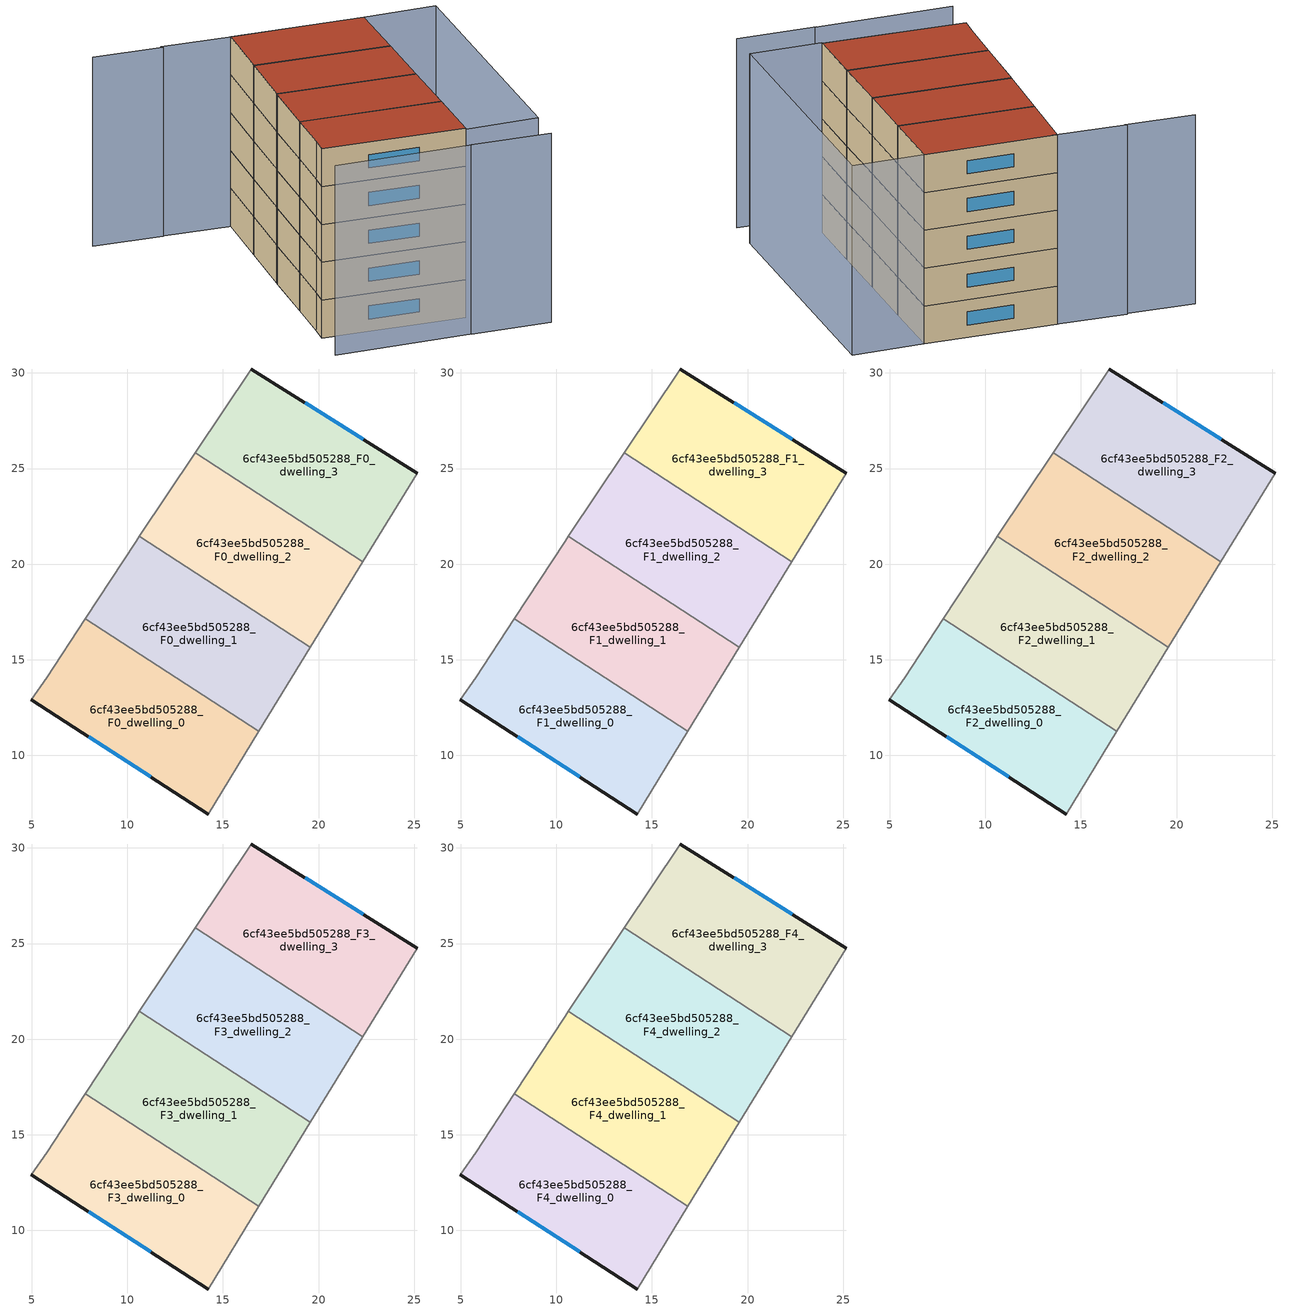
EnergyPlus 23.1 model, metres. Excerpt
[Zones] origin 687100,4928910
6cf43ee5bd505288_F0_dwelling_0
 floor ground (EU_floor_Construction): 16.88,11.26 14.22,6.92 4.98,12.91 5.78,14.06 7.8,17.14 z0
 wall outside (EU_wall_Construction): 4.98,12.91 14.22,6.92 z0:3
 wall adiabatic (EU_wall_Construction): 7.8,17.14 5.78,14.06 4.98,12.91 / 14.22,6.92 16.88,11.26 z0:3
 wall to 6cf43ee5bd505288_F0_dwelling_1 (EU_wall_Construction): 16.88,11.26 7.79,17.14 z0:3
 window (EU_Window_Construction): 7.98,10.96 11.21,8.87 z0.98:2.02
6cf43ee5bd505288_F0_dwelling_1
 floor ground (EU_floor_Construction): 19.57,15.66 16.88,11.26 7.8,17.14 10.46,21.2 10.62,21.45 z0
 wall adiabatic (EU_wall_Construction): 10.62,21.45 10.46,21.2 7.8,17.14 / 16.88,11.26 19.57,15.66 z0:3
 wall to 6cf43ee5bd505288_F0_dwelling_2 (EU_wall_Construction): 19.57,15.66 10.62,21.45 z0:3
6cf43ee5bd505288_F0_dwelling_2
 floor ground (EU_floor_Construction): 22.32,20.13 19.57,15.66 10.62,21.45 13.54,25.82 z0
 wall adiabatic (EU_wall_Construction): 19.57,15.66 22.32,20.13 / 13.54,25.82 10.62,21.45 z0:3
 wall to 6cf43ee5bd505288_F0_dwelling_3 (EU_wall_Construction): 22.32,20.13 13.54,25.82 z0:3
6cf43ee5bd505288_F0_dwelling_3
 floor ground (EU_floor_Construction): 25.16,24.76 22.32,20.13 13.54,25.82 16.48,30.21 z0
 wall outside (EU_wall_Construction): 25.16,24.76 16.48,30.21 z0:3
 wall adiabatic (EU_wall_Construction): 22.32,20.13 25.16,24.76 / 16.48,30.21 13.54,25.82 z0:3
 window (EU_Window_Construction): 22.33,26.53 19.3,28.44 z0.98:2.02
6cf43ee5bd505288_F1_dwelling_0
 floor to 6cf43ee5bd505288_F0_dwelling_0 (EU_floor_Construction): 16.88,11.26 14.22,6.92 4.98,12.91 5.78,14.06 7.79,17.14 z3
 wall outside (EU_wall_Construction): 4.98,12.91 14.22,6.92 z3:6
 wall adiabatic (EU_wall_Construction): 7.8,17.14 5.78,14.06 4.98,12.91 / 14.22,6.92 16.88,11.26 z3:6
 wall to 6cf43ee5bd505288_F1_dwelling_1 (EU_wall_Construction): 16.88,11.26 7.79,17.14 z3:6
 window (EU_Window_Construction): 7.98,10.96 11.21,8.87 z3.98:5.02
6cf43ee5bd505288_F1_dwelling_1
 floor to 6cf43ee5bd505288_F0_dwelling_1 (EU_floor_Construction): 19.57,15.66 16.88,11.26 7.79,17.14 10.46,21.2 10.62,21.45 z3
 wall adiabatic (EU_wall_Construction): 10.62,21.45 10.46,21.2 7.8,17.14 / 16.88,11.26 19.57,15.66 z3:6
 wall to 6cf43ee5bd505288_F1_dwelling_2 (EU_wall_Construction): 19.57,15.66 10.62,21.45 z3:6
6cf43ee5bd505288_F1_dwelling_2
 floor to 6cf43ee5bd505288_F0_dwelling_2 (EU_floor_Construction): 22.32,20.13 19.57,15.66 10.62,21.45 13.54,25.82 z3
 wall adiabatic (EU_wall_Construction): 19.57,15.66 22.32,20.13 / 13.54,25.82 10.62,21.45 z3:6
 wall to 6cf43ee5bd505288_F1_dwelling_3 (EU_wall_Construction): 22.32,20.13 13.54,25.82 z3:6
6cf43ee5bd505288_F1_dwelling_3
 floor to 6cf43ee5bd505288_F0_dwelling_3 (EU_floor_Construction): 25.15,24.76 22.32,20.13 13.54,25.82 16.48,30.21 z3
 wall outside (EU_wall_Construction): 25.16,24.76 16.48,30.21 z3:6
 wall adiabatic (EU_wall_Construction): 22.32,20.13 25.16,24.76 / 16.48,30.21 13.54,25.82 z3:6
 window (EU_Window_Construction): 22.33,26.53 19.3,28.44 z3.98:5.02
6cf43ee5bd505288_F2_dwelling_0
 floor to 6cf43ee5bd505288_F1_dwelling_0 (EU_floor_Construction): 16.88,11.26 14.22,6.92 4.98,12.91 5.78,14.06 7.79,17.14 z6
 wall outside (EU_wall_Construction): 4.98,12.91 14.22,6.92 z6:9
 wall adiabatic (EU_wall_Construction): 7.8,17.14 5.78,14.06 4.98,12.91 / 14.22,6.92 16.88,11.26 z6:9
 wall to 6cf43ee5bd505288_F2_dwelling_1 (EU_wall_Construction): 16.88,11.26 7.79,17.14 z6:9
 window (EU_Window_Construction): 7.98,10.96 11.21,8.87 z6.98:8.02
6cf43ee5bd505288_F2_dwelling_1
 floor to 6cf43ee5bd505288_F1_dwelling_1 (EU_floor_Construction): 19.57,15.66 16.88,11.26 7.79,17.14 10.46,21.2 10.62,21.45 z6
 wall adiabatic (EU_wall_Construction): 10.62,21.45 10.46,21.2 7.8,17.14 / 16.88,11.26 19.57,15.66 z6:9
 wall to 6cf43ee5bd505288_F2_dwelling_2 (EU_wall_Construction): 19.57,15.66 10.62,21.45 z6:9
6cf43ee5bd505288_F2_dwelling_2
 floor to 6cf43ee5bd505288_F1_dwelling_2 (EU_floor_Construction): 22.32,20.13 19.57,15.66 10.62,21.45 13.54,25.82 z6
 wall adiabatic (EU_wall_Construction): 19.57,15.66 22.32,20.13 / 13.54,25.82 10.62,21.45 z6:9
 wall to 6cf43ee5bd505288_F2_dwelling_3 (EU_wall_Construction): 22.32,20.13 13.54,25.82 z6:9
6cf43ee5bd505288_F2_dwelling_3
 floor to 6cf43ee5bd505288_F1_dwelling_3 (EU_floor_Construction): 25.15,24.76 22.32,20.13 13.54,25.82 16.48,30.21 z6
 wall outside (EU_wall_Construction): 25.16,24.76 16.48,30.21 z6:9
 wall adiabatic (EU_wall_Construction): 22.32,20.13 25.16,24.76 / 16.48,30.21 13.54,25.82 z6:9
 window (EU_Window_Construction): 22.33,26.53 19.3,28.44 z6.98:8.02
6cf43ee5bd505288_F3_dwelling_0
 floor to 6cf43ee5bd505288_F2_dwelling_0 (EU_floor_Construction): 16.88,11.26 14.22,6.92 4.98,12.91 5.78,14.06 7.79,17.14 z9
 wall outside (EU_wall_Construction): 4.98,12.91 14.22,6.92 z9:12
 wall adiabatic (EU_wall_Construction): 7.8,17.14 5.78,14.06 4.98,12.91 / 14.22,6.92 16.88,11.26 z9:12
 wall to 6cf43ee5bd505288_F3_dwelling_1 (EU_wall_Construction): 16.88,11.26 7.79,17.14 z9:12
 window (EU_Window_Construction): 7.98,10.96 11.21,8.87 z9.98:11.02
6cf43ee5bd505288_F3_dwelling_1
 floor to 6cf43ee5bd505288_F2_dwelling_1 (EU_floor_Construction): 19.57,15.66 16.88,11.26 7.79,17.14 10.46,21.2 10.62,21.45 z9
 wall adiabatic (EU_wall_Construction): 10.62,21.45 10.46,21.2 7.8,17.14 / 16.88,11.26 19.57,15.66 z9:12
 wall to 6cf43ee5bd505288_F3_dwelling_2 (EU_wall_Construction): 19.57,15.66 10.62,21.45 z9:12
6cf43ee5bd505288_F3_dwelling_2
 floor to 6cf43ee5bd505288_F2_dwelling_2 (EU_floor_Construction): 22.32,20.13 19.57,15.66 10.62,21.45 13.54,25.82 z9
 wall adiabatic (EU_wall_Construction): 19.57,15.66 22.32,20.13 / 13.54,25.82 10.62,21.45 z9:12
 wall to 6cf43ee5bd505288_F3_dwelling_3 (EU_wall_Construction): 22.32,20.13 13.54,25.82 z9:12
6cf43ee5bd505288_F3_dwelling_3
 floor to 6cf43ee5bd505288_F2_dwelling_3 (EU_floor_Construction): 25.15,24.76 22.32,20.13 13.54,25.82 16.48,30.21 z9
 wall outside (EU_wall_Construction): 25.16,24.76 16.48,30.21 z9:12
 wall adiabatic (EU_wall_Construction): 22.32,20.13 25.16,24.76 / 16.48,30.21 13.54,25.82 z9:12
 window (EU_Window_Construction): 22.33,26.53 19.3,28.44 z9.98:11.02
6cf43ee5bd505288_F4_dwelling_0
 floor to 6cf43ee5bd505288_F3_dwelling_0 (EU_floor_Construction): 16.88,11.26 14.22,6.92 4.98,12.91 5.78,14.06 7.79,17.14 z12
 wall outside (EU_wall_Construction): 4.98,12.91 14.22,6.92 z12:15
 wall adiabatic (EU_wall_Construction): 7.8,17.14 5.78,14.06 4.98,12.91 / 14.22,6.92 16.88,11.26 z12:15
 wall to 6cf43ee5bd505288_F4_dwelling_1 (EU_wall_Construction): 16.88,11.26 7.79,17.14 z12:15
 window (EU_Window_Construction): 7.98,10.96 11.21,8.87 z12.98:14.02
 roof outside (EU_roof_Construction): 14.22,6.92 16.88,11.26 7.8,17.14 5.78,14.06 4.98,12.91 z15
6cf43ee5bd505288_F4_dwelling_1
 floor to 6cf43ee5bd505288_F3_dwelling_1 (EU_floor_Construction): 19.57,15.66 16.88,11.26 7.79,17.14 10.46,21.2 10.62,21.45 z12
 wall adiabatic (EU_wall_Construction): 10.62,21.45 10.46,21.2 7.8,17.14 / 16.88,11.26 19.57,15.66 z12:15
 wall to 6cf43ee5bd505288_F4_dwelling_2 (EU_wall_Construction): 19.57,15.66 10.62,21.45 z12:15
 roof outside (EU_roof_Construction): 16.88,11.26 19.57,15.66 10.62,21.45 10.46,21.2 7.8,17.14 z15
6cf43ee5bd505288_F4_dwelling_2
 floor to 6cf43ee5bd505288_F3_dwelling_2 (EU_floor_Construction): 22.32,20.13 19.57,15.66 10.62,21.45 13.54,25.82 z12
 wall adiabatic (EU_wall_Construction): 19.57,15.66 22.32,20.13 / 13.54,25.82 10.62,21.45 z12:15
 wall to 6cf43ee5bd505288_F4_dwelling_3 (EU_wall_Construction): 22.32,20.13 13.54,25.82 z12:15
 roof outside (EU_roof_Construction): 19.57,15.66 22.32,20.13 13.54,25.82 10.62,21.45 z15
6cf43ee5bd505288_F4_dwelling_3
 floor to 6cf43ee5bd505288_F3_dwelling_3 (EU_floor_Construction): 25.15,24.76 22.32,20.13 13.54,25.82 16.48,30.21 z12
 wall outside (EU_wall_Construction): 25.16,24.76 16.48,30.21 z12:15
 wall adiabatic (EU_wall_Construction): 22.32,20.13 25.16,24.76 / 16.48,30.21 13.54,25.82 z12:15
 window (EU_Window_Construction): 22.33,26.53 19.3,28.44 z12.98:14.02
 roof outside (EU_roof_Construction): 22.32,20.13 25.16,24.76 16.48,30.21 13.54,25.82 z15
shading: 12.18,4.83 17.33,1.55 / 3.23,10.33 12.28,4.77 / 11.99,33.14 16.79,30.01 / 7.58,35.9 12.07,32.97 / 14.15,6.81 25.15,24.76 / 25.15,24.76 29.87,21.87 / 29.87,21.87 18.86,3.92 / 18.86,3.92 14.15,6.81 z0:15
[Building]
EU S2 Campaign: North Axis=0; Terrain=City; Solar Distribution=FullExterior
[Site:Location]
Bologna: Latitude=44.5; Longitude=11.25; Time Zone=1; Elevation=37
[SizingPeriod:WeatherFileDays]
AnnualSizingPeriod: Begin Month=1; Begin Day of Month=1; End Month=12; End Day of Month=31; Day of Week for Start Day=Monday; Use Weather File Daylight Saving Period=No; Use Weather File Rain and Snow Indicators=No
[MATERIAL]
EU_InternalMass_Material: Roughness=MediumRough; Thickness=0.1; Conductivity=1; Density=1800; Specific Heat=900; Thermal Absorptance=0.9; Solar Absorptance=0.7; Visible Absorptance=0.7
[MATERIAL:NOMASS] Roughness=MediumRough; Thermal Absorptance=0.9; Solar Absorptance=0.7; Visible Absorptance=0.7
Name | Thermal Resistance
EU_wall_NoMass | 0.905828
EU_roof_NoMass | 0.37593
EU_floor_NoMass | 0.67114
[WINDOWMATERIAL:SIMPLEGLAZINGSYSTEM]
EU_Window_SimpleGlazing: UFactor=4.52486; Solar Heat Gain Coefficient=0.85; Visible Transmittance=0.85
[CONSTRUCTION]
EU_wall_Construction: EU_wall_NoMass
EU_roof_Construction: EU_roof_NoMass
EU_floor_Construction: EU_floor_NoMass
EU_Window_Construction: EU_Window_SimpleGlazing
EU_InternalMass_Construction: EU_InternalMass_Material
[ZONE] Type=1; Multiplier=1; Ceiling Height=autocalculate; Floor Area=autocalculate; Part of Total Floor Area=Yes
Name | Volume
6cf43ee5bd505288_F0_dwelling_0 | 166.234
6cf43ee5bd505288_F1_dwelling_0; 6cf43ee5bd505288_F2_dwelling_0; 6cf43ee5bd505288_F3_dwelling_0; 6cf43ee5bd505288_F4_dwelling_0 | 166.236
6cf43ee5bd505288_F0_dwelling_1 | 166.239
6cf43ee5bd505288_F1_dwelling_1; 6cf43ee5bd505288_F2_dwelling_1; 6cf43ee5bd505288_F3_dwelling_1; 6cf43ee5bd505288_F4_dwelling_1 | 166.238
6cf43ee5bd505288_F0_dwelling_2; 6cf43ee5bd505288_F1_dwelling_2; 6cf43ee5bd505288_F2_dwelling_2; 6cf43ee5bd505288_F3_dwelling_2; 6cf43ee5bd505288_F4_dwelling_2 | 166.243
6cf43ee5bd505288_F0_dwelling_3; 6cf43ee5bd505288_F1_dwelling_3; 6cf43ee5bd505288_F2_dwelling_3; 6cf43ee5bd505288_F3_dwelling_3; 6cf43ee5bd505288_F4_dwelling_3 | 166.244
[INTERNALMASS] Construction=EU_InternalMass_Construction
Name | Zone or ZoneList | Surface Area
6cf43ee5bd505288_F0_dwelling_0_EU_InternalMass | 6cf43ee5bd505288_F0_dwelling_0 | 55.4118
6cf43ee5bd505288_F0_dwelling_1_EU_InternalMass | 6cf43ee5bd505288_F0_dwelling_1 | 55.4129
6cf43ee5bd505288_F0_dwelling_2_EU_InternalMass | 6cf43ee5bd505288_F0_dwelling_2 | 55.4144
6cf43ee5bd505288_F0_dwelling_3_EU_InternalMass | 6cf43ee5bd505288_F0_dwelling_3 | 55.4146
6cf43ee5bd505288_F1_dwelling_0_EU_InternalMass | 6cf43ee5bd505288_F1_dwelling_0 | 55.4118
6cf43ee5bd505288_F1_dwelling_1_EU_InternalMass | 6cf43ee5bd505288_F1_dwelling_1 | 55.4129
6cf43ee5bd505288_F1_dwelling_2_EU_InternalMass | 6cf43ee5bd505288_F1_dwelling_2 | 55.4144
6cf43ee5bd505288_F1_dwelling_3_EU_InternalMass | 6cf43ee5bd505288_F1_dwelling_3 | 55.4146
6cf43ee5bd505288_F2_dwelling_0_EU_InternalMass | 6cf43ee5bd505288_F2_dwelling_0 | 55.4118
6cf43ee5bd505288_F2_dwelling_1_EU_InternalMass | 6cf43ee5bd505288_F2_dwelling_1 | 55.4129
6cf43ee5bd505288_F2_dwelling_2_EU_InternalMass | 6cf43ee5bd505288_F2_dwelling_2 | 55.4144
6cf43ee5bd505288_F2_dwelling_3_EU_InternalMass | 6cf43ee5bd505288_F2_dwelling_3 | 55.4146
6cf43ee5bd505288_F3_dwelling_0_EU_InternalMass | 6cf43ee5bd505288_F3_dwelling_0 | 55.4118
6cf43ee5bd505288_F3_dwelling_1_EU_InternalMass | 6cf43ee5bd505288_F3_dwelling_1 | 55.4129
6cf43ee5bd505288_F3_dwelling_2_EU_InternalMass | 6cf43ee5bd505288_F3_dwelling_2 | 55.4144
6cf43ee5bd505288_F3_dwelling_3_EU_InternalMass | 6cf43ee5bd505288_F3_dwelling_3 | 55.4146
6cf43ee5bd505288_F4_dwelling_0_EU_InternalMass | 6cf43ee5bd505288_F4_dwelling_0 | 55.4118
6cf43ee5bd505288_F4_dwelling_1_EU_InternalMass | 6cf43ee5bd505288_F4_dwelling_1 | 55.4129
6cf43ee5bd505288_F4_dwelling_2_EU_InternalMass | 6cf43ee5bd505288_F4_dwelling_2 | 55.4144
6cf43ee5bd505288_F4_dwelling_3_EU_InternalMass | 6cf43ee5bd505288_F4_dwelling_3 | 55.4146
[OTHEREQUIPMENT] Fuel Type=Electricity; Design Level Calculation Method=Watts/Area; Power per Zone Floor Area=1; Fraction Latent=0; Fraction Radiant=0; Fraction Lost=0; Carbon Dioxide Generation Rate=0; EndUse Subcategory=EU_Step8_InternalGains
Name | Zone or ZoneList or Space or SpaceList | Schedule
EU_Step8_InternalGain_6cf43ee5bd505288_F0_dwelling_0_f000 | 6cf43ee5bd505288_F0_dwelling_0 | EU_Step8_GainSchedule_6cf43ee5bd505288_F0_dwelling_0_f000
EU_Step8_InternalGain_6cf43ee5bd505288_F0_dwelling_1_f000 | 6cf43ee5bd505288_F0_dwelling_1 | EU_Step8_GainSchedule_6cf43ee5bd505288_F0_dwelling_1_f000
EU_Step8_InternalGain_6cf43ee5bd505288_F0_dwelling_2_f000 | 6cf43ee5bd505288_F0_dwelling_2 | EU_Step8_GainSchedule_6cf43ee5bd505288_F0_dwelling_2_f000
EU_Step8_InternalGain_6cf43ee5bd505288_F0_dwelling_3_f000 | 6cf43ee5bd505288_F0_dwelling_3 | EU_Step8_GainSchedule_6cf43ee5bd505288_F0_dwelling_3_f000
EU_Step8_InternalGain_6cf43ee5bd505288_F1_dwelling_0_f000 | 6cf43ee5bd505288_F1_dwelling_0 | EU_Step8_GainSchedule_6cf43ee5bd505288_F1_dwelling_0_f000
EU_Step8_InternalGain_6cf43ee5bd505288_F1_dwelling_1_f000 | 6cf43ee5bd505288_F1_dwelling_1 | EU_Step8_GainSchedule_6cf43ee5bd505288_F1_dwelling_1_f000
EU_Step8_InternalGain_6cf43ee5bd505288_F1_dwelling_2_f000 | 6cf43ee5bd505288_F1_dwelling_2 | EU_Step8_GainSchedule_6cf43ee5bd505288_F1_dwelling_2_f000
EU_Step8_InternalGain_6cf43ee5bd505288_F1_dwelling_3_f000 | 6cf43ee5bd505288_F1_dwelling_3 | EU_Step8_GainSchedule_6cf43ee5bd505288_F1_dwelling_3_f000
EU_Step8_InternalGain_6cf43ee5bd505288_F2_dwelling_0_f000 | 6cf43ee5bd505288_F2_dwelling_0 | EU_Step8_GainSchedule_6cf43ee5bd505288_F2_dwelling_0_f000
EU_Step8_InternalGain_6cf43ee5bd505288_F2_dwelling_1_f000 | 6cf43ee5bd505288_F2_dwelling_1 | EU_Step8_GainSchedule_6cf43ee5bd505288_F2_dwelling_1_f000
EU_Step8_InternalGain_6cf43ee5bd505288_F2_dwelling_2_f000 | 6cf43ee5bd505288_F2_dwelling_2 | EU_Step8_GainSchedule_6cf43ee5bd505288_F2_dwelling_2_f000
EU_Step8_InternalGain_6cf43ee5bd505288_F2_dwelling_3_f000 | 6cf43ee5bd505288_F2_dwelling_3 | EU_Step8_GainSchedule_6cf43ee5bd505288_F2_dwelling_3_f000
EU_Step8_InternalGain_6cf43ee5bd505288_F3_dwelling_0_f000 | 6cf43ee5bd505288_F3_dwelling_0 | EU_Step8_GainSchedule_6cf43ee5bd505288_F3_dwelling_0_f000
EU_Step8_InternalGain_6cf43ee5bd505288_F3_dwelling_1_f000 | 6cf43ee5bd505288_F3_dwelling_1 | EU_Step8_GainSchedule_6cf43ee5bd505288_F3_dwelling_1_f000
EU_Step8_InternalGain_6cf43ee5bd505288_F3_dwelling_2_f000 | 6cf43ee5bd505288_F3_dwelling_2 | EU_Step8_GainSchedule_6cf43ee5bd505288_F3_dwelling_2_f000
EU_Step8_InternalGain_6cf43ee5bd505288_F3_dwelling_3_f000 | 6cf43ee5bd505288_F3_dwelling_3 | EU_Step8_GainSchedule_6cf43ee5bd505288_F3_dwelling_3_f000
EU_Step8_InternalGain_6cf43ee5bd505288_F4_dwelling_0_f000 | 6cf43ee5bd505288_F4_dwelling_0 | EU_Step8_GainSchedule_6cf43ee5bd505288_F4_dwelling_0_f000
EU_Step8_InternalGain_6cf43ee5bd505288_F4_dwelling_1_f000 | 6cf43ee5bd505288_F4_dwelling_1 | EU_Step8_GainSchedule_6cf43ee5bd505288_F4_dwelling_1_f000
EU_Step8_InternalGain_6cf43ee5bd505288_F4_dwelling_2_f000 | 6cf43ee5bd505288_F4_dwelling_2 | EU_Step8_GainSchedule_6cf43ee5bd505288_F4_dwelling_2_f000
EU_Step8_InternalGain_6cf43ee5bd505288_F4_dwelling_3_f000 | 6cf43ee5bd505288_F4_dwelling_3 | EU_Step8_GainSchedule_6cf43ee5bd505288_F4_dwelling_3_f000
[ZONEVENTILATION:DESIGNFLOWRATE] Schedule=EU_AlwaysOn; Design Flow Rate Calculation Method=AirChanges/Hour; Air Changes per Hour=0.73129; Ventilation Type=Natural; Fan Pressure Rise=0; Fan Total Efficiency=1; Constant Term Coefficient=1; Temperature Term Coefficient=0; Velocity Term Coefficient=0; Velocity Squared Term Coefficient=0; Minimum Indoor Temperature=-100; Maximum Indoor Temperature=100; Delta Temperature=-100; Minimum Outdoor Temperature=-100; Maximum Outdoor Temperature=100; Maximum Wind Speed=40
Name | Zone or ZoneList or Space or SpaceList
EU_ConstantAir_6cf43ee5bd505288_F0_dwelling_0 | 6cf43ee5bd505288_F0_dwelling_0
EU_ConstantAir_6cf43ee5bd505288_F0_dwelling_1 | 6cf43ee5bd505288_F0_dwelling_1
EU_ConstantAir_6cf43ee5bd505288_F0_dwelling_2 | 6cf43ee5bd505288_F0_dwelling_2
EU_ConstantAir_6cf43ee5bd505288_F0_dwelling_3 | 6cf43ee5bd505288_F0_dwelling_3
EU_ConstantAir_6cf43ee5bd505288_F1_dwelling_0 | 6cf43ee5bd505288_F1_dwelling_0
EU_ConstantAir_6cf43ee5bd505288_F1_dwelling_1 | 6cf43ee5bd505288_F1_dwelling_1
EU_ConstantAir_6cf43ee5bd505288_F1_dwelling_2 | 6cf43ee5bd505288_F1_dwelling_2
EU_ConstantAir_6cf43ee5bd505288_F1_dwelling_3 | 6cf43ee5bd505288_F1_dwelling_3
EU_ConstantAir_6cf43ee5bd505288_F2_dwelling_0 | 6cf43ee5bd505288_F2_dwelling_0
EU_ConstantAir_6cf43ee5bd505288_F2_dwelling_1 | 6cf43ee5bd505288_F2_dwelling_1
EU_ConstantAir_6cf43ee5bd505288_F2_dwelling_2 | 6cf43ee5bd505288_F2_dwelling_2
EU_ConstantAir_6cf43ee5bd505288_F2_dwelling_3 | 6cf43ee5bd505288_F2_dwelling_3
EU_ConstantAir_6cf43ee5bd505288_F3_dwelling_0 | 6cf43ee5bd505288_F3_dwelling_0
EU_ConstantAir_6cf43ee5bd505288_F3_dwelling_1 | 6cf43ee5bd505288_F3_dwelling_1
EU_ConstantAir_6cf43ee5bd505288_F3_dwelling_2 | 6cf43ee5bd505288_F3_dwelling_2
EU_ConstantAir_6cf43ee5bd505288_F3_dwelling_3 | 6cf43ee5bd505288_F3_dwelling_3
EU_ConstantAir_6cf43ee5bd505288_F4_dwelling_0 | 6cf43ee5bd505288_F4_dwelling_0
EU_ConstantAir_6cf43ee5bd505288_F4_dwelling_1 | 6cf43ee5bd505288_F4_dwelling_1
EU_ConstantAir_6cf43ee5bd505288_F4_dwelling_2 | 6cf43ee5bd505288_F4_dwelling_2
EU_ConstantAir_6cf43ee5bd505288_F4_dwelling_3 | 6cf43ee5bd505288_F4_dwelling_3
[HVACTEMPLATE:THERMOSTAT] Constant Heating Setpoint=20; Constant Cooling Setpoint=50
EU_HeatOnly_6cf43ee5bd505288_F0_dwelling_0; EU_HeatOnly_6cf43ee5bd505288_F0_dwelling_1; EU_HeatOnly_6cf43ee5bd505288_F0_dwelling_2; EU_HeatOnly_6cf43ee5bd505288_F0_dwelling_3; EU_HeatOnly_6cf43ee5bd505288_F1_dwelling_0; EU_HeatOnly_6cf43ee5bd505288_F1_dwelling_1; EU_HeatOnly_6cf43ee5bd505288_F1_dwelling_2; EU_HeatOnly_6cf43ee5bd505288_F1_dwelling_3; EU_HeatOnly_6cf43ee5bd505288_F2_dwelling_0; EU_HeatOnly_6cf43ee5bd505288_F2_dwelling_1; EU_HeatOnly_6cf43ee5bd505288_F2_dwelling_2; EU_HeatOnly_6cf43ee5bd505288_F2_dwelling_3; EU_HeatOnly_6cf43ee5bd505288_F3_dwelling_0; EU_HeatOnly_6cf43ee5bd505288_F3_dwelling_1; EU_HeatOnly_6cf43ee5bd505288_F3_dwelling_2; EU_HeatOnly_6cf43ee5bd505288_F3_dwelling_3; EU_HeatOnly_6cf43ee5bd505288_F4_dwelling_0; EU_HeatOnly_6cf43ee5bd505288_F4_dwelling_1; EU_HeatOnly_6cf43ee5bd505288_F4_dwelling_2; EU_HeatOnly_6cf43ee5bd505288_F4_dwelling_3
[HVACTEMPLATE:ZONE:IDEALLOADSAIRSYSTEM] System Availability Schedule=EU_AlwaysOn; Maximum Heating Supply Air Temperature=50; Minimum Cooling Supply Air Temperature=13; Maximum Heating Supply Air Humidity Ratio=0.0156; Minimum Cooling Supply Air Humidity Ratio=0.0077; Heating Limit=NoLimit; Cooling Limit=NoLimit; Heating Availability Schedule=EU_AlwaysOn; Cooling Availability Schedule=EU_CoolingOff; Dehumidification Control Type=ConstantSensibleHeatRatio; Cooling Sensible Heat Ratio=0.7; Dehumidification Setpoint=60; Humidification Control Type=None; Humidification Setpoint=30; Outdoor Air Method=None; Outdoor Air Flow Rate per Person=0.00944; Outdoor Air Flow Rate per Zone Floor Area=0; Outdoor Air Flow Rate per Zone=0; Demand Controlled Ventilation Type=None; Outdoor Air Economizer Type=NoEconomizer; Heat Recovery Type=None; Sensible Heat Recovery Effectiveness=0.7; Latent Heat Recovery Effectiveness=0.65
Name | Template Thermostat
6cf43ee5bd505288_F0_dwelling_0 | EU_HeatOnly_6cf43ee5bd505288_F0_dwelling_0
6cf43ee5bd505288_F0_dwelling_1 | EU_HeatOnly_6cf43ee5bd505288_F0_dwelling_1
6cf43ee5bd505288_F0_dwelling_2 | EU_HeatOnly_6cf43ee5bd505288_F0_dwelling_2
6cf43ee5bd505288_F0_dwelling_3 | EU_HeatOnly_6cf43ee5bd505288_F0_dwelling_3
6cf43ee5bd505288_F1_dwelling_0 | EU_HeatOnly_6cf43ee5bd505288_F1_dwelling_0
6cf43ee5bd505288_F1_dwelling_1 | EU_HeatOnly_6cf43ee5bd505288_F1_dwelling_1
6cf43ee5bd505288_F1_dwelling_2 | EU_HeatOnly_6cf43ee5bd505288_F1_dwelling_2
6cf43ee5bd505288_F1_dwelling_3 | EU_HeatOnly_6cf43ee5bd505288_F1_dwelling_3
6cf43ee5bd505288_F2_dwelling_0 | EU_HeatOnly_6cf43ee5bd505288_F2_dwelling_0
6cf43ee5bd505288_F2_dwelling_1 | EU_HeatOnly_6cf43ee5bd505288_F2_dwelling_1
6cf43ee5bd505288_F2_dwelling_2 | EU_HeatOnly_6cf43ee5bd505288_F2_dwelling_2
6cf43ee5bd505288_F2_dwelling_3 | EU_HeatOnly_6cf43ee5bd505288_F2_dwelling_3
6cf43ee5bd505288_F3_dwelling_0 | EU_HeatOnly_6cf43ee5bd505288_F3_dwelling_0
6cf43ee5bd505288_F3_dwelling_1 | EU_HeatOnly_6cf43ee5bd505288_F3_dwelling_1
6cf43ee5bd505288_F3_dwelling_2 | EU_HeatOnly_6cf43ee5bd505288_F3_dwelling_2
6cf43ee5bd505288_F3_dwelling_3 | EU_HeatOnly_6cf43ee5bd505288_F3_dwelling_3
6cf43ee5bd505288_F4_dwelling_0 | EU_HeatOnly_6cf43ee5bd505288_F4_dwelling_0
6cf43ee5bd505288_F4_dwelling_1 | EU_HeatOnly_6cf43ee5bd505288_F4_dwelling_1
6cf43ee5bd505288_F4_dwelling_2 | EU_HeatOnly_6cf43ee5bd505288_F4_dwelling_2
6cf43ee5bd505288_F4_dwelling_3 | EU_HeatOnly_6cf43ee5bd505288_F4_dwelling_3
[SIZING:ZONE] Zone Cooling Design Supply Air Temperature Input Method=SupplyAirTemperature; Zone Cooling Design Supply Air Temperature=13; Zone Heating Design Supply Air Temperature Input Method=SupplyAirTemperature; Zone Heating Design Supply Air Temperature=50; Zone Cooling Design Supply Air Humidity Ratio=0.008; Zone Heating Design Supply Air Humidity Ratio=0.008; Cooling Design Air Flow Method=DesignDay; Cooling Design Air Flow Rate=0; Cooling Minimum Air Flow per Zone Floor Area=0.000762; Cooling Minimum Air Flow=0; Cooling Minimum Air Flow Fraction=0.2; Heating Design Air Flow Method=DesignDay; Heating Design Air Flow Rate=0; Heating Maximum Air Flow per Zone Floor Area=0.002032; Heating Maximum Air Flow=0.141576; Heating Maximum Air Flow Fraction=0.3; Account for Dedicated Outdoor Air System=No; Dedicated Outdoor Air System Control Strategy=NeutralSupplyAir; Dedicated Outdoor Air Low Setpoint Temperature for Design=autosize; Dedicated Outdoor Air High Setpoint Temperature for Design=autosize; Zone Load Sizing Method=Sensible Load Only No Latent Load; Zone Latent Cooling Design Supply Air Humidity Ratio Input Method=HumidityRatioDifference; Zone Cooling Design Supply Air Humidity Ratio Difference=0.005; Zone Latent Heating Design Supply Air Humidity Ratio Input Method=HumidityRatioDifference; Zone Humidification Design Supply Air Humidity Ratio Difference=0.005
6cf43ee5bd505288_F0_dwelling_0; 6cf43ee5bd505288_F0_dwelling_1; 6cf43ee5bd505288_F0_dwelling_2; 6cf43ee5bd505288_F0_dwelling_3; 6cf43ee5bd505288_F1_dwelling_0; 6cf43ee5bd505288_F1_dwelling_1; 6cf43ee5bd505288_F1_dwelling_2; 6cf43ee5bd505288_F1_dwelling_3; 6cf43ee5bd505288_F2_dwelling_0; 6cf43ee5bd505288_F2_dwelling_1; 6cf43ee5bd505288_F2_dwelling_2; 6cf43ee5bd505288_F2_dwelling_3; 6cf43ee5bd505288_F3_dwelling_0; 6cf43ee5bd505288_F3_dwelling_1; 6cf43ee5bd505288_F3_dwelling_2; 6cf43ee5bd505288_F3_dwelling_3; 6cf43ee5bd505288_F4_dwelling_0; 6cf43ee5bd505288_F4_dwelling_1; 6cf43ee5bd505288_F4_dwelling_2; 6cf43ee5bd505288_F4_dwelling_3
[SCHEDULE:CONSTANT]
Name | Hourly Value
EU_AlwaysOn | 1
EU_CoolingOff | 0
[SCHEDULE:FILE] Column Number=1; Rows to Skip at Top=0; Number of Hours of Data=8760; Column Separator=Comma; Interpolate to Timestep=No; Minutes per Item=60; Adjust Schedule for Daylight Savings=Yes
Name | File
EU_Step8_GainSchedule_6cf43ee5bd505288_F0_dwelling_0_f000 | ../../schedules/6cf43ee5bd505288/6cf43ee5bd505288_F0_dwelling_0_f000_gain.csv
EU_Step8_GainSchedule_6cf43ee5bd505288_F0_dwelling_1_f000 | ../../schedules/6cf43ee5bd505288/6cf43ee5bd505288_F0_dwelling_1_f000_gain.csv
EU_Step8_GainSchedule_6cf43ee5bd505288_F0_dwelling_2_f000 | ../../schedules/6cf43ee5bd505288/6cf43ee5bd505288_F0_dwelling_2_f000_gain.csv
EU_Step8_GainSchedule_6cf43ee5bd505288_F0_dwelling_3_f000 | ../../schedules/6cf43ee5bd505288/6cf43ee5bd505288_F0_dwelling_3_f000_gain.csv
EU_Step8_GainSchedule_6cf43ee5bd505288_F1_dwelling_0_f000 | ../../schedules/6cf43ee5bd505288/6cf43ee5bd505288_F1_dwelling_0_f000_gain.csv
EU_Step8_GainSchedule_6cf43ee5bd505288_F1_dwelling_1_f000 | ../../schedules/6cf43ee5bd505288/6cf43ee5bd505288_F1_dwelling_1_f000_gain.csv
EU_Step8_GainSchedule_6cf43ee5bd505288_F1_dwelling_2_f000 | ../../schedules/6cf43ee5bd505288/6cf43ee5bd505288_F1_dwelling_2_f000_gain.csv
EU_Step8_GainSchedule_6cf43ee5bd505288_F1_dwelling_3_f000 | ../../schedules/6cf43ee5bd505288/6cf43ee5bd505288_F1_dwelling_3_f000_gain.csv
EU_Step8_GainSchedule_6cf43ee5bd505288_F2_dwelling_0_f000 | ../../schedules/6cf43ee5bd505288/6cf43ee5bd505288_F2_dwelling_0_f000_gain.csv
EU_Step8_GainSchedule_6cf43ee5bd505288_F2_dwelling_1_f000 | ../../schedules/6cf43ee5bd505288/6cf43ee5bd505288_F2_dwelling_1_f000_gain.csv
EU_Step8_GainSchedule_6cf43ee5bd505288_F2_dwelling_2_f000 | ../../schedules/6cf43ee5bd505288/6cf43ee5bd505288_F2_dwelling_2_f000_gain.csv
EU_Step8_GainSchedule_6cf43ee5bd505288_F2_dwelling_3_f000 | ../../schedules/6cf43ee5bd505288/6cf43ee5bd505288_F2_dwelling_3_f000_gain.csv
EU_Step8_GainSchedule_6cf43ee5bd505288_F3_dwelling_0_f000 | ../../schedules/6cf43ee5bd505288/6cf43ee5bd505288_F3_dwelling_0_f000_gain.csv
EU_Step8_GainSchedule_6cf43ee5bd505288_F3_dwelling_1_f000 | ../../schedules/6cf43ee5bd505288/6cf43ee5bd505288_F3_dwelling_1_f000_gain.csv
EU_Step8_GainSchedule_6cf43ee5bd505288_F3_dwelling_2_f000 | ../../schedules/6cf43ee5bd505288/6cf43ee5bd505288_F3_dwelling_2_f000_gain.csv
EU_Step8_GainSchedule_6cf43ee5bd505288_F3_dwelling_3_f000 | ../../schedules/6cf43ee5bd505288/6cf43ee5bd505288_F3_dwelling_3_f000_gain.csv
EU_Step8_GainSchedule_6cf43ee5bd505288_F4_dwelling_0_f000 | ../../schedules/6cf43ee5bd505288/6cf43ee5bd505288_F4_dwelling_0_f000_gain.csv
EU_Step8_GainSchedule_6cf43ee5bd505288_F4_dwelling_1_f000 | ../../schedules/6cf43ee5bd505288/6cf43ee5bd505288_F4_dwelling_1_f000_gain.csv
EU_Step8_GainSchedule_6cf43ee5bd505288_F4_dwelling_2_f000 | ../../schedules/6cf43ee5bd505288/6cf43ee5bd505288_F4_dwelling_2_f000_gain.csv
EU_Step8_GainSchedule_6cf43ee5bd505288_F4_dwelling_3_f000 | ../../schedules/6cf43ee5bd505288/6cf43ee5bd505288_F4_dwelling_3_f000_gain.csv
